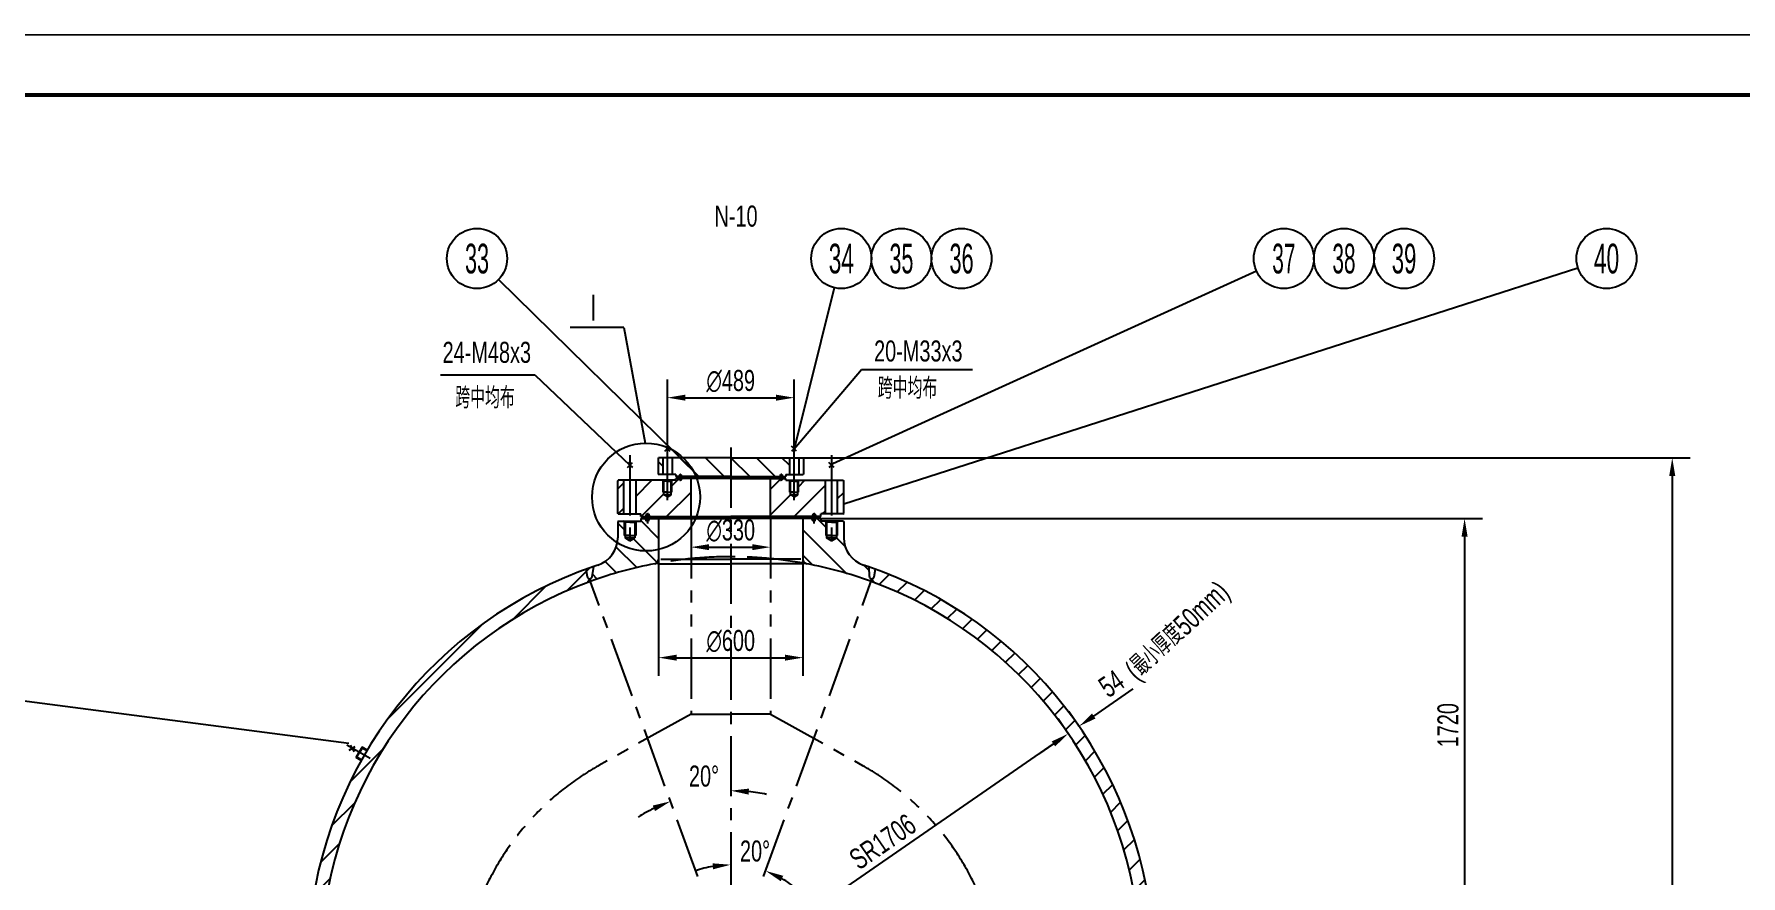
# Model space of a CAD drawing. Extents: x -3 to 21028, y -3 to 29728.
# Drawn here: x 3637 to 10734, y 26226 to 29728 of the extents above; entities that cross this region are included whole.
import ezdxf
from ezdxf.enums import TextEntityAlignment as Align

# ---------------------------------------------------------------- set-up
doc = ezdxf.new("R2010")
doc.units = 0
doc.header["$LTSCALE"] = 200
doc.header["$MEASUREMENT"] = 0
doc.linetypes.add('G', pattern=[2, 1.25, -0.25, 0.25, -0.25])
doc.linetypes.add('K', pattern=[2.5, 1.25, -0.25, 0.25, -0.25, 0.25, -0.25])
doc.layers.get('0').update_dxf_attribs({"linetype": 'CONTINUOUS'})
doc.layers.get('DEFPOINTS').update_dxf_attribs({"linetype": 'CONTINUOUS'})
for name, color, linetype in [('01', 7, 'CONTINUOUS'), ('02', 1, 'CONTINUOUS'), ('05', 4, 'G'), ('07', 6, 'K'), ('08', 1, 'CONTINUOUS'), ('11', 3, 'CONTINUOUS')]:
    doc.layers.add(name, color=color, linetype=linetype)
doc.styles.get("Standard").update_dxf_attribs({"font": 'thenor.shx', "width": 0.707, "bigfont": 'hztxt.shx'})
doc.dimstyles.new('INTE', dxfattribs={"dimscale": 25, "dimtxt": 3.5, "dimasz": 3, "dimexe": 3, "dimexo": 0, "dimgap": 1, "dimtad": 1, "dimdec": 3, "dimdsep": 46, "dimtxsty": 'Standard', "dimcen": 0, "dimclrd": 1, "dimclre": 1, "dimclrt": 3, "dimaunit": 1, "dimadec": 0, "dimazin": 0, "dimtfac": 1, "dimtdec": 4, "dimtofl": 0, "dimtmove": 0, "dimatfit": 0, "dimfxl": 0, "dimtzin": 0, "dimarcsym": 0})
doc.dimstyles.new('INTE$2', dxfattribs={"dimscale": 25, "dimtxt": 3.5, "dimasz": 3, "dimexe": 3, "dimexo": 0, "dimgap": 1, "dimtad": 1, "dimtih": 1, "dimtoh": 1, "dimdec": 3, "dimdsep": 46, "dimtxsty": 'Standard', "dimcen": 0, "dimclrd": 1, "dimclre": 1, "dimclrt": 3, "dimaunit": 1, "dimadec": 3, "dimazin": 0, "dimtfac": 1, "dimtdec": 4, "dimtofl": 0, "dimtmove": 0, "dimatfit": 0, "dimfxl": 0, "dimtzin": 0, "dimarcsym": 0})
pattern_1 = [(135, (0, -289.53), (-53.033, -53.033), [])]
pattern_2 = [(45, (0, -289.53), (-53.033, 53.033), [])]

# ---------------------------------------------------------------- blocks, each defined once
blk = doc.blocks.new('*U3')
at = {"layer": '02'}
for points, const_width in [([(841, 1189), (0, 1189)], 0.25), ([(831, 1179), (25, 1179)], 0.7)]:
    blk.add_lwpolyline(points, dxfattribs=dict(at, const_width=const_width))
blk = doc.blocks.new('*D56')
at = {"color": 1, "linetype": 'ByBlock'}
for p, q in [((6908.3, 28002.6), (9660.6, 28002.6)), ((9585.6, 27927.6), (9585.6, 26357.6)), ((6533.8, 26282.6), (9660.6, 26282.6))]:
    blk.add_line(p, q, dxfattribs=at)
for points in [[(9573.1, 27927.6), (9598.1, 27927.6), (9585.6, 28002.6)], [(9573.1, 26357.6), (9598.1, 26357.6), (9585.6, 26282.6)]]:
    blk.add_solid(points, dxfattribs=at)
at = {"layer": 'DEFPOINTS', "color": 0, "linetype": 'ByBlock'}
for p in [(6908.3, 28002.6), (6533.8, 26282.6), (9585.6, 26282.6)]:
    blk.add_point(p, dxfattribs=at)
at = {"color": 3, "linetype": 'ByBlock', "insert": (9516.9, 27142.6), "char_height": 87.5, "attachment_point": 5, "rotation": 90}
blk.add_mtext('1720', dxfattribs=at)
blk = doc.blocks.new('*D246')
at = {"color": 1, "linetype": 'ByBlock'}
for p, q in [((6270.3, 28018.9), (6270.3, 28290.6)), ((6797.3, 28018.9), (6797.3, 28290.6)), ((6345.3, 28215.6), (6722.3, 28215.6))]:
    blk.add_line(p, q, dxfattribs=at)
for points in [[(6345.3, 28228.1), (6345.3, 28203.1), (6270.3, 28215.6)], [(6722.3, 28228.1), (6722.3, 28203.1), (6797.3, 28215.6)]]:
    blk.add_solid(points, dxfattribs=at)
at = {"layer": 'DEFPOINTS', "color": 0, "linetype": 'ByBlock'}
for p in [(6797.3, 28215.6), (6270.3, 28018.9), (6797.3, 28018.9)]:
    blk.add_point(p, dxfattribs=at)
at = {"color": 3, "linetype": 'ByBlock', "insert": (6533.8, 28284.4), "char_height": 87.5, "attachment_point": 5}
blk.add_mtext('∅489', dxfattribs=at)
blk = doc.blocks.new('*D247')
at = {"color": 1, "linetype": 'ByBlock'}
for p, q in [((6368.8, 28010.3), (6368.8, 27808.2)), ((6698.8, 28010.3), (6698.8, 27808.2)), ((6443.8, 27883.2), (6623.8, 27883.2))]:
    blk.add_line(p, q, dxfattribs=at)
for points in [[(6443.8, 27895.7), (6443.8, 27870.7), (6368.8, 27883.2)], [(6623.8, 27895.7), (6623.8, 27870.7), (6698.8, 27883.2)]]:
    blk.add_solid(points, dxfattribs=at)
at = {"layer": 'DEFPOINTS', "color": 0, "linetype": 'ByBlock'}
for p in [(6368.8, 28010.3), (6698.8, 28010.3), (6698.8, 27883.2)]:
    blk.add_point(p, dxfattribs=at)
at = {"color": 3, "linetype": 'ByBlock', "insert": (6533.8, 27952), "char_height": 87.5, "attachment_point": 5}
blk.add_mtext('∅330', dxfattribs=at)
blk = doc.blocks.new('*D248')
at = {"color": 1, "linetype": 'ByBlock'}
for p, q in [((6233.8, 27833.7), (6233.8, 27348.5)), ((6833.8, 27833.7), (6833.8, 27348.5)), ((6308.8, 27423.5), (6758.8, 27423.5))]:
    blk.add_line(p, q, dxfattribs=at)
for points in [[(6308.8, 27436), (6308.8, 27411), (6233.8, 27423.5)], [(6758.8, 27436), (6758.8, 27411), (6833.8, 27423.5)]]:
    blk.add_solid(points, dxfattribs=at)
at = {"layer": 'DEFPOINTS', "color": 0, "linetype": 'ByBlock'}
for p in [(6233.8, 27833.7), (6833.8, 27833.7), (6833.8, 27423.5)]:
    blk.add_point(p, dxfattribs=at)
at = {"color": 3, "linetype": 'ByBlock', "insert": (6533.8, 27492.3), "char_height": 87.5, "attachment_point": 5}
blk.add_mtext('∅600', dxfattribs=at)
blk = doc.blocks.new('*D249')
at = {"color": 1, "linetype": 'ByBlock'}
for start, end in [(78.26161, 84.13081), (115.86919, 121.73839)]:
    blk.add_arc((6533.8, 26137.6), 732.5, start, end, dxfattribs=at)
for points in [[(6608.1, 26853.8), (6609.4, 26878.8), (6533.8, 26870.1)], [(6209.4, 26808.2), (6219.1, 26785.2), (6283.3, 26825.9)]]:
    blk.add_solid(points, dxfattribs=at)
at = {"layer": 'DEFPOINTS', "color": 0, "linetype": 'ByBlock'}
for p in [(6533.8, 28297.5), (5947.1, 27749.7), (6364.9, 26850.4), (6533.8, 26137.6), (6533.8, 5882.7)]:
    blk.add_point(p, dxfattribs=at)
at = {"color": 3, "linetype": 'ByBlock', "insert": (6422.7, 26930.4), "char_height": 87.5, "attachment_point": 5}
blk.add_mtext('20°', dxfattribs=at)
blk = doc.blocks.new('*D250')
at = {"color": 1, "linetype": 'ByBlock'}
for start, end in [(100.13848, 110.27696), (49.72304, 59.86152)]:
    blk.add_arc((6533.8, 26137.6), 424.4, start, end, dxfattribs=at)
for points in [[(6458, 26567.9), (6460.2, 26543), (6533.8, 26562)], [(6741.6, 26493.4), (6752.2, 26516), (6679, 26536.5)]]:
    blk.add_solid(points, dxfattribs=at)
at = {"layer": 'DEFPOINTS', "color": 0, "linetype": 'ByBlock'}
for p in [(6533.8, 28297.5), (7120.6, 27749.7), (6583.1, 26559.2), (6533.8, 26137.6), (6533.8, 5882.7)]:
    blk.add_point(p, dxfattribs=at)
at = {"color": 3, "linetype": 'ByBlock', "insert": (6634.8, 26618.6), "char_height": 87.5, "attachment_point": 5}
blk.add_mtext('20°', dxfattribs=at)
blk = doc.blocks.new('*D251')
at = {"color": 1, "linetype": 'ByBlock'}
blk.add_line((6533.8, 26137.6), (7875.8, 27064.7), dxfattribs=at)
blk.add_solid([(7868.7, 27075), (7882.9, 27054.4), (7937.5, 27107.3)], dxfattribs=at)
at = {"layer": 'DEFPOINTS', "color": 0, "linetype": 'ByBlock'}
for p in [(7937.5, 27107.3), (6533.8, 26137.6)]:
    blk.add_point(p, dxfattribs=at)
at = {"color": 3, "linetype": 'ByBlock', "insert": (7165.7, 26657.7), "char_height": 87.5, "attachment_point": 5, "rotation": 34.6375}
blk.add_mtext('SR1706', dxfattribs=at)
blk = doc.blocks.new('*D252')
at = {"color": 1, "linetype": 'ByBlock'}
for p, q in [((8043.6, 27180.6), (8207.5, 27293.9)), ((7981.9, 27138), (7939.3, 27199.7)), ((7937.5, 27107.3), (7894.8, 27169)), ((7875.8, 27064.7), (7814.1, 27022))]:
    blk.add_line(p, q, dxfattribs=at)
for points in [[(8036.5, 27190.9), (8050.7, 27170.3), (7981.9, 27138)], [(7868.7, 27075), (7882.9, 27054.4), (7937.5, 27107.3)]]:
    blk.add_solid(points, dxfattribs=at)
at = {"layer": 'DEFPOINTS', "color": 0, "linetype": 'ByBlock'}
for p in [(7981.9, 27138), (7981.9, 27138), (7937.5, 27107.3)]:
    blk.add_point(p, dxfattribs=at)
at = {"color": 3, "linetype": 'ByBlock', "insert": (8117.3, 27315.1), "char_height": 87.5, "attachment_point": 5, "rotation": 34.6375}
blk.add_mtext('54', dxfattribs=at)
blk = doc.blocks.new('*D438')
at = {"color": 1, "linetype": 'ByBlock'}
for p, q in [((6834.3, 27965.4), (10524.2, 27965.4)), ((10449.2, 27890.4), (10449.2, 2343.6)), ((9669.4, 2268.6), (10524.2, 2268.6))]:
    blk.add_line(p, q, dxfattribs=at)
for points in [[(10436.7, 27890.4), (10461.7, 27890.4), (10449.2, 27965.4)], [(10436.7, 2343.6), (10461.7, 2343.6), (10449.2, 2268.6)]]:
    blk.add_solid(points, dxfattribs=at)
at = {"layer": 'DEFPOINTS', "color": 0, "linetype": 'ByBlock'}
for p in [(6834.3, 27965.4), (9669.4, 2268.6), (10449.2, 2268.6)]:
    blk.add_point(p, dxfattribs=at)
at = {"color": 3, "linetype": 'ByBlock', "insert": (10380.4, 15117), "char_height": 87.5, "attachment_point": 5, "rotation": 90}
blk.add_mtext('≈25685', dxfattribs=at)

msp = doc.modelspace()

# ---------------------------------------------------------------- hatches: boundary and pattern name
at = {"layer": '02'}
h = msp.add_hatch(dxfattribs=at)
h.set_pattern_fill('ANSI31', color=256, scale=600, angle=90, style=0)
h.set_pattern_definition(pattern_1)
h.paths.add_polyline_path([(6231.3306, 27897.4353), (6233.3306, 27895.4353), (6250.8306, 27895.4353), (6250.8306, 27965.4353), (6233.3306, 27965.4353), (6231.3306, 27963.4353)])
h.paths.add_polyline_path([(6289.8306, 27965.4353), (6289.8306, 27895.4353), (6305.3306, 27895.4353), (6305.3306, 27887.5153), (6318.3256, 27887.5153), (6321.6875, 27895.4353), (6324.2806, 27895.4353), (6326.8738, 27895.4353), (6330.2356, 27887.5153), (6533.8306, 27887.5153), (6533.8306, 27965.4353)])
h.paths.add_polyline_path([(6533.8306, 27965.4353), (6533.8306, 27887.5153), (6737.4256, 27887.5153), (6740.7875, 27895.4353), (6743.3806, 27895.4353), (6745.9738, 27895.4353), (6749.3356, 27887.5153), (6762.3306, 27887.5153), (6762.3306, 27895.4353), (6777.8306, 27895.4353), (6777.8306, 27965.4353)])
h.paths.add_polyline_path([(6836.3306, 27963.4353), (6834.3306, 27965.4353), (6816.8306, 27965.4353), (6816.8306, 27895.4353), (6834.3306, 27895.4353), (6836.3306, 27897.4353)])
h = msp.add_hatch(dxfattribs=at)
h.set_pattern_fill('ANSI31', color=256, scale=600, style=0)
h.set_pattern_definition(pattern_2)
h.paths.add_polyline_path([(6191.3612, 27731.9356), (6196.0856, 27720.8056), (6368.8306, 27720.8056), (6368.8306, 27879.8556), (6330.2356, 27879.8556), (6326.8738, 27871.9356), (6324.2806, 27871.9356), (6321.6875, 27871.9356), (6318.3256, 27879.8556), (6305.3306, 27879.8556), (6305.3306, 27871.9356), (6290.8268, 27871.9356), (6288.3306, 27870.4945), (6288.3306, 27821.9356), (6285.6306, 27821.9356), (6285.6306, 27811.9356), (6270.3306, 27803.1021), (6255.0306, 27811.9356), (6255.0306, 27821.9356), (6252.3306, 27821.9356), (6252.3306, 27870.4945), (6249.8345, 27871.9356), (6140.3306, 27871.9356), (6140.3306, 27731.9356), (6159.3306, 27731.9356), (6159.3306, 27720.8056), (6179.4256, 27720.8056), (6184.15, 27731.9356), (6187.7556, 27731.9356)])
h.paths.add_polyline_path([(6063.8306, 27733.9356), (6065.8306, 27731.9356), (6089.3306, 27731.9356), (6089.3306, 27871.9356), (6065.8306, 27871.9356), (6063.8306, 27869.9356)])
h.paths.add_polyline_path([(6782.0306, 27811.9356), (6782.0306, 27821.9356), (6779.3306, 27821.9356), (6779.3306, 27870.4945), (6776.8345, 27871.9356), (6762.3306, 27871.9356), (6762.3306, 27879.8556), (6749.3356, 27879.8556), (6745.9738, 27871.9356), (6743.3806, 27871.9356), (6740.7875, 27871.9356), (6737.4256, 27879.8556), (6698.8306, 27879.8556), (6698.8306, 27720.8056), (6871.5756, 27720.8056), (6876.3, 27731.9356), (6879.9056, 27731.9356), (6883.5112, 27731.9356), (6888.2356, 27720.8056), (6908.3306, 27720.8056), (6908.3306, 27731.9356), (6927.3306, 27731.9356), (6927.3306, 27871.9356), (6817.8268, 27871.9356), (6815.3306, 27870.4945), (6815.3306, 27821.9356), (6812.6306, 27821.9356), (6812.6306, 27811.9356), (6797.3306, 27803.1021)])
h.paths.add_polyline_path([(7003.8306, 27869.9356), (7001.8306, 27871.9356), (6978.3306, 27871.9356), (6978.3306, 27731.9356), (7001.8306, 27731.9356), (7003.8306, 27733.9356)])
h = msp.add_hatch(dxfattribs=at)
h.set_pattern_fill('ANSI31', color=256, scale=600, angle=90, style=0)
h.set_pattern_definition(pattern_1)
h.paths.add_polyline_path([(6135.2306, 27631.9812), (6114.8306, 27620.2033), (6094.4306, 27631.9812), (6094.4306, 27641.9812), (6090.8306, 27641.9812), (6090.8306, 27700.0597), (6087.5024, 27701.9812), (6065.8306, 27701.9812), (6063.8306, 27699.9812), (6063.8306, 27633.1322, -0.323520477), (5981.4902, 27519.1947, 0.002624689), (5963.9767, 27513.3038), (5957.2075, 27470.5649, -0.368919477), (5947.3306, 27462.1293), (5947.3306, 27460.1267), (5952.9101, 27452.1584, -0.040268521), (6217.5386, 27524.5346), (6217.5386, 27524.5346), (6217.5386, 27524.5346, 0.360591864), (6233.8306, 27544.1879), (6233.8306, 27713.1112), (6196.0856, 27713.1112), (6191.3612, 27701.9812), (6187.7556, 27701.9812), (6184.15, 27701.9812), (6179.4256, 27713.1112), (6159.3306, 27713.1112), (6159.3306, 27701.9812), (6142.1588, 27701.9812), (6138.8306, 27700.0597), (6138.8306, 27641.9812), (6135.2306, 27641.9812)])
h.paths.add_polyline_path([(6932.4306, 27631.9812), (6932.4306, 27641.9812), (6928.8306, 27641.9812), (6928.8306, 27700.0597), (6925.5024, 27701.9812), (6908.3306, 27701.9812), (6908.3306, 27713.1112), (6888.2356, 27713.1112), (6883.5112, 27701.9812), (6879.9056, 27701.9812), (6876.3, 27701.9812), (6871.5756, 27713.1112), (6833.8306, 27713.1112), (6833.8306, 27544.1879, 0.36059166), (6850.1226, 27524.5346, -0.040268522), (7114.7511, 27452.1584), (7120.3306, 27460.1267), (7120.3306, 27462.1293, -0.406566259), (7110.3341, 27471.8675), (7109.2996, 27511.3717, 0.003468189), (7086.1711, 27519.1947, -0.323520434), (7003.8306, 27633.1322), (7003.8306, 27699.9812), (7001.8306, 27701.9812), (6980.1588, 27701.9812), (6976.8306, 27700.0597), (6976.8306, 27641.9812), (6973.2306, 27641.9812), (6973.2306, 27631.9812), (6952.8306, 27620.2033)])
at = {"layer": '08'}
h = msp.add_hatch(dxfattribs=at)
h.set_pattern_fill('ANSI31', color=256, scale=600, style=0)
h.set_pattern_definition(pattern_2)
h.paths.add_polyline_path([(7135.2146, 27502.1781), (7130.2075, 27470.5649, -0.327301641), (7121.8099, 27462.2393), (7120.8006, 27460.7979), (7120.4791, 27459.9147), (7129.7762, 27446.6371, -0.288384263), (8232.7901, 26002.9425), (8248.9404, 25991.634, 0.363994765), (8258.5689, 25983.1146), (8289.9352, 25982.2933), (8287.8475, 25993.1112, 0.292865986)])
h.paths.add_polyline_path([(4780.7347, 26003.8504), (4809.0924, 26003.1078, -0.363994765), (4818.7209, 25994.5885), (4820.8306, 25993.1112), (4834.8712, 26002.9425, -0.288384263), (5937.8851, 27446.6371), (5947.3306, 27460.1267), (5947.3306, 27462.1293, 0.368919477), (5957.2075, 27470.5649), (5963.9767, 27513.3038, 0.296363695)])

# ---------------------------------------------------------------- linework, layer by layer
at = {"layer": '01'}
for p, q in [((6231.3306, 27963.4353), (6233.3306, 27965.4353)), ((6533.8306, 27965.4353), (6233.3306, 27965.4353)), ((6250.8306, 27965.4353), (6250.8306, 27895.4353)), ((6259.724, 27992.7154), (6280.9372, 28013.9286)), ((6270.3306, 28003.322), (6259.724, 28013.9286)), ((6270.3306, 28003.322), (6280.9372, 27992.7154)), ((6289.8306, 27965.4353), (6289.8306, 27895.4353)), ((6533.8306, 27965.4353), (6834.3306, 27965.4353)), ((6777.8306, 27965.4353), (6777.8306, 27895.4353)), ((6807.9372, 27992.7154), (6786.724, 28013.9286)), ((6797.3306, 28003.322), (6786.724, 27992.7154)), ((6797.3306, 28003.322), (6807.9372, 28013.9286)), ((6816.8306, 27965.4353), (6816.8306, 27895.4353)), ((6836.3306, 27963.4353), (6834.3306, 27965.4353)), ((6104.224, 27924.7169), (6125.4372, 27945.9301)), ((6114.8306, 27935.3235), (6104.224, 27945.9301)), ((6114.8306, 27935.3235), (6125.4372, 27924.7169)), ((6231.3306, 27963.4353), (6231.3306, 27897.4353)), ((6231.3306, 27897.4353), (6233.3306, 27895.4353)), ((6305.3306, 27895.4353), (6233.3306, 27895.4353)), ((6305.3306, 27895.4353), (6305.3306, 27887.5153)), ((6321.6875, 27895.4353), (6318.3256, 27887.5153)), ((6321.6875, 27895.4353), (6324.2806, 27895.4353)), ((6326.8738, 27895.4353), (6324.2806, 27895.4353)), ((6326.8738, 27895.4353), (6330.2356, 27887.5153)), ((6740.7875, 27895.4353), (6737.4256, 27887.5153)), ((6740.7875, 27895.4353), (6743.3806, 27895.4353)), ((6745.9738, 27895.4353), (6743.3806, 27895.4353)), ((6745.9738, 27895.4353), (6749.3356, 27887.5153)), ((6762.3306, 27895.4353), (6834.3306, 27895.4353)), ((6762.3306, 27895.4353), (6762.3306, 27887.5153)), ((6836.3306, 27897.4353), (6834.3306, 27895.4353)), ((6836.3306, 27963.4353), (6836.3306, 27897.4353)), ((6963.4372, 27924.7169), (6942.224, 27945.9301)), ((6952.8306, 27935.3235), (6942.224, 27924.7169)), ((6952.8306, 27935.3235), (6963.4372, 27945.9301)), ((6065.8306, 27871.9356), (6063.8306, 27869.9356)), ((6063.8306, 27733.9356), (6063.8306, 27869.9356)), ((6305.3306, 27871.9356), (6065.8306, 27871.9356)), ((6089.3306, 27731.9356), (6089.3306, 27871.9356)), ((6140.3306, 27731.9356), (6140.3306, 27871.9356)), ((6255.0306, 27868.9356), (6249.8345, 27871.9356)), ((6255.0306, 27811.9356), (6255.0306, 27868.9356)), ((6270.3306, 27868.9356), (6255.0306, 27868.9356)), ((6270.3306, 27868.9356), (6285.6306, 27868.9356)), ((6285.6306, 27868.9356), (6290.8268, 27871.9356)), ((6285.6306, 27811.9356), (6285.6306, 27868.9356)), ((6318.7256, 27887.5153), (6305.3306, 27887.5153)), ((6305.3306, 27871.9356), (6305.3306, 27879.8556)), ((6318.7256, 27879.8556), (6305.3306, 27879.8556)), ((6321.6875, 27871.9356), (6318.3256, 27879.8556)), ((6318.7256, 27888.4576), (6318.7256, 27883.6854)), ((6318.7256, 27878.9133), (6318.7256, 27883.6854)), ((6324.2806, 27892.4154), (6320.4056, 27892.4154)), ((6324.2806, 27874.9554), (6320.4056, 27874.9554)), ((6321.6875, 27871.9356), (6324.2806, 27871.9356)), ((6324.2806, 27892.4154), (6328.1556, 27892.4154)), ((6324.2806, 27874.9554), (6328.1556, 27874.9554)), ((6326.8738, 27871.9356), (6324.2806, 27871.9356)), ((6326.8738, 27871.9356), (6330.2356, 27879.8556)), ((6329.8356, 27888.4576), (6329.8356, 27883.6854)), ((6533.8306, 27887.5153), (6329.8356, 27887.5153)), ((6329.8356, 27878.9133), (6329.8356, 27883.6854)), ((6533.8306, 27879.8556), (6329.8356, 27879.8556)), ((6368.8306, 27720.8056), (6368.8306, 27879.8556)), ((6533.8306, 27887.5153), (6737.8256, 27887.5153)), ((6533.8306, 27879.8556), (6737.8256, 27879.8556)), ((6698.8306, 27720.8056), (6698.8306, 27879.8556)), ((6740.7875, 27871.9356), (6737.4256, 27879.8556)), ((6737.8256, 27888.4576), (6737.8256, 27883.6854)), ((6737.8256, 27878.9133), (6737.8256, 27883.6854)), ((6743.3806, 27892.4154), (6739.5056, 27892.4154)), ((6743.3806, 27874.9554), (6739.5056, 27874.9554)), ((6740.7875, 27871.9356), (6743.3806, 27871.9356)), ((6743.3806, 27892.4154), (6747.2556, 27892.4154)), ((6743.3806, 27874.9554), (6747.2556, 27874.9554)), ((6745.9738, 27871.9356), (6743.3806, 27871.9356)), ((6745.9738, 27871.9356), (6749.3356, 27879.8556)), ((6748.9356, 27888.4576), (6748.9356, 27883.6854)), ((6748.9356, 27887.5153), (6762.3306, 27887.5153)), ((6748.9356, 27878.9133), (6748.9356, 27883.6854)), ((6748.9356, 27879.8556), (6762.3306, 27879.8556)), ((6762.3306, 27871.9356), (6762.3306, 27879.8556)), ((6762.3306, 27871.9356), (7001.8306, 27871.9356)), ((6782.0306, 27868.9356), (6776.8345, 27871.9356)), ((6782.0306, 27811.9356), (6782.0306, 27868.9356)), ((6797.3306, 27868.9356), (6782.0306, 27868.9356)), ((6797.3306, 27868.9356), (6812.6306, 27868.9356)), ((6812.6306, 27868.9356), (6817.8268, 27871.9356)), ((6812.6306, 27811.9356), (6812.6306, 27868.9356)), ((6927.3306, 27731.9356), (6927.3306, 27871.9356)), ((6978.3306, 27731.9356), (6978.3306, 27871.9356)), ((7001.8306, 27871.9356), (7003.8306, 27869.9356)), ((7003.8306, 27733.9356), (7003.8306, 27869.9356)), ((6270.3306, 27821.9356), (6252.3306, 27821.9356)), ((6270.3306, 27811.9356), (6255.0306, 27811.9356)), ((6270.3306, 27803.1021), (6255.0306, 27811.9356)), ((6270.3306, 27821.9356), (6288.3306, 27821.9356)), ((6270.3306, 27803.1021), (6285.6306, 27811.9356)), ((6270.3306, 27811.9356), (6285.6306, 27811.9356)), ((6797.3306, 27821.9356), (6779.3306, 27821.9356)), ((6797.3306, 27811.9356), (6782.0306, 27811.9356)), ((6797.3306, 27803.1021), (6782.0306, 27811.9356)), ((6797.3306, 27821.9356), (6815.3306, 27821.9356)), ((6797.3306, 27803.1021), (6812.6306, 27811.9356)), ((6797.3306, 27811.9356), (6812.6306, 27811.9356)), ((6065.8306, 27731.9356), (6063.8306, 27733.9356)), ((6065.8306, 27701.9812), (6063.8306, 27699.9812)), ((6063.8306, 27699.9812), (6063.8306, 27633.1322)), ((6065.8306, 27731.9356), (6159.3306, 27731.9356)), ((6065.8306, 27701.9812), (6159.3306, 27701.9812)), ((6094.4306, 27697.9812), (6087.5024, 27701.9812)), ((6114.8306, 27697.9812), (6094.4306, 27697.9812)), ((6094.4306, 27697.9812), (6094.4306, 27631.9812)), ((6114.8306, 27697.9812), (6135.2306, 27697.9812)), ((6135.2306, 27697.9812), (6142.1588, 27701.9812)), ((6135.2306, 27697.9812), (6135.2306, 27631.9812)), ((6159.3306, 27720.8056), (6159.3306, 27731.9356)), ((6159.3306, 27720.8056), (6179.8156, 27720.8056)), ((6159.3306, 27713.1112), (6179.8156, 27713.1112)), ((6159.3306, 27713.1112), (6159.3306, 27701.9812)), ((6184.15, 27731.9356), (6179.4256, 27720.8056)), ((6184.15, 27701.9812), (6179.4256, 27713.1112)), ((6179.8156, 27721.7244), (6179.8156, 27717.8034)), ((6179.8156, 27713.3372), (6179.8156, 27717.8034)), ((6179.8156, 27712.1924), (6179.8156, 27717.8034)), ((6187.7556, 27728.0734), (6182.5106, 27728.0734)), ((6187.7556, 27705.8434), (6182.5106, 27705.8434)), ((6184.15, 27731.9356), (6187.7556, 27731.9356)), ((6184.15, 27701.9812), (6187.7556, 27701.9812)), ((6191.3612, 27731.9356), (6187.7556, 27731.9356)), ((6187.7556, 27728.0734), (6193.0006, 27728.0734)), ((6187.7556, 27728.0734), (6193.0006, 27728.0734)), ((6187.7556, 27705.8434), (6193.0006, 27705.8434)), ((6187.7556, 27705.8434), (6193.0006, 27705.8434)), ((6191.3612, 27701.9812), (6187.7556, 27701.9812)), ((6191.3612, 27731.9356), (6196.0856, 27720.8056)), ((6191.3612, 27701.9812), (6196.0856, 27713.1112)), ((6195.6956, 27721.7244), (6195.6956, 27716.9584)), ((6195.6956, 27720.8056), (6533.8306, 27720.8056)), ((6195.6956, 27712.1924), (6195.6956, 27716.9584)), ((6195.6956, 27713.1112), (6533.8306, 27713.1112)), ((6233.8306, 27713.1112), (6233.8306, 27544.1879)), ((6871.9656, 27720.8056), (6533.8306, 27720.8056)), ((6871.9656, 27713.1112), (6533.8306, 27713.1112)), ((6833.8306, 27713.1112), (6833.8306, 27544.1879)), ((6876.3, 27731.9356), (6871.5756, 27720.8056)), ((6876.3, 27701.9812), (6871.5756, 27713.1112)), ((6871.9656, 27721.7244), (6871.9656, 27716.9584)), ((6871.9656, 27712.1924), (6871.9656, 27716.9584)), ((6879.9056, 27728.0734), (6874.6606, 27728.0734)), ((6879.9056, 27728.0734), (6874.6606, 27728.0734)), ((6879.9056, 27705.8434), (6874.6606, 27705.8434)), ((6879.9056, 27705.8434), (6874.6606, 27705.8434)), ((6876.3, 27731.9356), (6879.9056, 27731.9356)), ((6876.3, 27701.9812), (6879.9056, 27701.9812)), ((6883.5112, 27731.9356), (6879.9056, 27731.9356)), ((6879.9056, 27728.0734), (6885.1506, 27728.0734)), ((6879.9056, 27705.8434), (6885.1506, 27705.8434)), ((6883.5112, 27701.9812), (6879.9056, 27701.9812)), ((6883.5112, 27731.9356), (6888.2356, 27720.8056)), ((6883.5112, 27701.9812), (6888.2356, 27713.1112)), ((6887.8456, 27721.7244), (6887.8456, 27717.8034)), ((6908.3306, 27720.8056), (6887.8456, 27720.8056)), ((6887.8456, 27712.1924), (6887.8456, 27717.8034)), ((6887.8456, 27713.3372), (6887.8456, 27717.8034)), ((6908.3306, 27713.1112), (6887.8456, 27713.1112)), ((7001.8306, 27731.9356), (6908.3306, 27731.9356)), ((6908.3306, 27720.8056), (6908.3306, 27731.9356)), ((6908.3306, 27713.1112), (6908.3306, 27701.9812)), ((7001.8306, 27701.9812), (6908.3306, 27701.9812)), ((6932.4306, 27697.9812), (6925.5024, 27701.9812)), ((6932.4306, 27697.9812), (6932.4306, 27631.9812)), ((6952.8306, 27697.9812), (6932.4306, 27697.9812)), ((6952.8306, 27697.9812), (6973.2306, 27697.9812)), ((6973.2306, 27697.9812), (6980.1588, 27701.9812)), ((6973.2306, 27697.9812), (6973.2306, 27631.9812)), ((7001.8306, 27731.9356), (7003.8306, 27733.9356)), ((7001.8306, 27701.9812), (7003.8306, 27699.9812)), ((7003.8306, 27699.9812), (7003.8306, 27633.1322)), ((6114.8306, 27641.9812), (6090.8306, 27641.9812)), ((6114.8306, 27631.9812), (6094.4306, 27631.9812)), ((6114.8306, 27620.2033), (6094.4306, 27631.9812)), ((6114.8306, 27641.9812), (6138.8306, 27641.9812)), ((6114.8306, 27631.9812), (6135.2306, 27631.9812)), ((6114.8306, 27620.2033), (6135.2306, 27631.9812)), ((6952.8306, 27641.9812), (6928.8306, 27641.9812)), ((6952.8306, 27631.9812), (6932.4306, 27631.9812)), ((6952.8306, 27620.2033), (6932.4306, 27631.9812)), ((6952.8306, 27641.9812), (6976.8306, 27641.9812)), ((6952.8306, 27620.2033), (6973.2306, 27631.9812)), ((6952.8306, 27631.9812), (6973.2306, 27631.9812)), ((6242.7732, 27544.1879), (6533.8306, 27544.1879)), ((6824.8881, 27544.1879), (6533.8306, 27544.1879)), ((5937.4538, 27470.5649), (5932.4467, 27502.1781)), ((5957.2075, 27470.5649), (5963.9767, 27513.3038)), ((6234.9683, 27524.5346), (6533.8306, 27524.5346)), ((6832.6929, 27524.5346), (6533.8306, 27524.5346)), ((7110.3341, 27471.8675), (7109.2996, 27511.3717)), ((7130.2075, 27470.5649), (7135.2146, 27502.1781)), ((5947.3306, 27460.1267), (5937.8851, 27446.6371)), ((5947.3306, 27462.1293), (5947.3306, 27460.1267)), ((5947.3306, 27462.1293), (5947.3306, 27460.1267)), ((5947.3306, 27460.1267), (5952.9101, 27452.1584)), ((7120.3306, 27460.1267), (7114.7511, 27452.1584)), ((7120.3306, 27462.1293), (7120.3306, 27460.1267)), ((7120.3306, 27460.1267), (7129.7762, 27446.6371)), ((4946.6415, 26749.4753), (4972.6223, 26764.4753)), ((4959.6319, 26756.9753), (4952.1319, 26769.9657)), ((5000.4753, 26762.2619), (4987.9753, 26740.6112)), ((5001.5734, 26758.1638), (4990.5734, 26739.1112)), ((5022.2797, 26749.6731), (5000.4753, 26762.2619)), ((5020.7797, 26747.075), (5001.5734, 26758.1638)), ((4959.6319, 26756.9753), (4967.1319, 26743.9849)), ((4975.4753, 26718.9606), (4987.9753, 26740.6112)), ((4997.2797, 26706.3718), (4975.4753, 26718.9606)), ((4979.5734, 26720.0587), (4990.5734, 26739.1112)), ((4998.7797, 26708.9699), (4979.5734, 26720.0587))]:
    msp.add_line(p, q, dxfattribs=at)
for centre, radius, start, end in [((5943.8306, 27633.1322), 120, 288.29018357, 360), ((7123.8306, 27633.1322), 120, 180, 251.70981643), ((6213.8306, 27544.1879), 20, 280.68444064, 0), ((6853.8306, 27544.1879), 20, 180, 259.31555936), ((6533.8306, 25848.1112), 1760, 108.89171727, 175.27425275), ((5947.3306, 27472.1293), 10, 189, 270), ((5947.3306, 27472.1293), 10, 270, 351), ((6533.8306, 25848.1112), 1706, 100.68444064, 109.90832217), ((6533.8306, 25848.1112), 1760, 108.29018357, 108.89171727), ((6533.8306, 25848.1112), 1706, 70.09167783, 79.31555936), ((6533.8306, 25848.1112), 1760, 70.91496927, 71.70981643), ((6533.8306, 25848.1112), 1760, 4.72574725, 71.10828273), ((7120.3306, 27472.1293), 10, 181.5, 270), ((7120.3306, 27472.1293), 10, 270, 351), ((6533.8306, 25848.1112), 1706, 110, 175.1243122), ((6533.8306, 25848.1112), 1706, 4.8756878, 70)]:
    msp.add_arc(centre, radius, start, end, dxfattribs=at)
at = {"layer": '02'}
for p, q in [((7003.7887, 27773.919), (10056.9333, 28756.1305)), ((6378.5112, 27911.0001), (5567.9184, 28706.8386)), ((6958.0366, 27941.4626), (8720.0796, 28742.6711)), ((6964.6129, 28672.8263), (6797.3306, 28003.322)), ((6252.3306, 27821.9356), (6252.3306, 27870.4945)), ((6288.3306, 27821.9356), (6288.3306, 27870.4945)), ((6779.3306, 27821.9356), (6779.3306, 27870.4945)), ((6815.3306, 27821.9356), (6815.3306, 27870.4945)), ((6090.8306, 27700.0597), (6090.8306, 27641.9812)), ((6138.8306, 27700.0597), (6138.8306, 27641.9812)), ((6928.8306, 27700.0597), (6928.8306, 27641.9812)), ((6976.8306, 27700.0597), (6976.8306, 27641.9812)), ((4945.7326, 26776.4195), (2132.8133, 27144.3268))]:
    msp.add_line(p, q, dxfattribs=at)
for centre in [(5478.722, 28794.4114), (6993.6313, 28794.4114), (7243.6313, 28794.4114), (7493.6313, 28794.4114), (8833.8686, 28794.4114), (9083.8686, 28794.4114), (9333.8686, 28794.4114), (10175.9273, 28794.4114)]:
    msp.add_circle(centre, 125, dxfattribs=at)
at = {"layer": '05'}
for p, q in [((6114.8306, 27975.8292), (6114.8306, 27611.9681)), ((6270.3306, 27788.9967), (6270.3306, 28018.8791)), ((6533.8306, 28008.008), (6533.8306, 9591.5466)), ((6797.3306, 27788.9967), (6797.3306, 28018.8791)), ((6952.8306, 27975.8292), (6952.8306, 27611.9681)), ((6324.2806, 27870.548), (6324.2806, 27895.8082)), ((6743.3806, 27870.548), (6743.3806, 27895.8082)), ((6316.5095, 27883.6854), (6533.8306, 27883.6854)), ((6751.1518, 27883.6854), (6533.8306, 27883.6854)), ((6177.5995, 27716.9584), (6533.8306, 27716.9584)), ((6187.7556, 27731.9225), (6187.7556, 27692.8539)), ((6187.7556, 27728.3919), (6187.7556, 27703.3361)), ((6187.7556, 27728.3919), (6187.7556, 27703.3361)), ((6890.0618, 27716.9584), (6533.8306, 27716.9584)), ((6879.9056, 27731.9225), (6879.9056, 27692.8539)), ((6879.9056, 27728.3919), (6879.9056, 27703.3361)), ((6879.9056, 27728.3919), (6879.9056, 27703.3361)), ((6533.8306, 25848.1112), (5947.105, 27460.1267)), ((6533.8306, 25848.1112), (7120.5563, 27460.1267)), ((5033.8363, 26714.1334), (4937.8513, 26769.5503))]:
    msp.add_line(p, q, dxfattribs=at)
at = {"layer": '07'}
for p, q in [((6368.8306, 27713.1112), (6368.8306, 26899.5346)), ((6698.8306, 27713.1112), (6698.8306, 26899.5346)), ((6368.8306, 26899.5346), (5985.2539, 26685.2968)), ((6368.8306, 26899.5346), (6533.8306, 26899.5346)), ((6698.8306, 26899.5346), (6533.8306, 26899.5346)), ((6698.8306, 26899.5346), (7082.4074, 26685.2968))]:
    msp.add_line(p, q, dxfattribs=at)
for centre, radius, start, end in [((6533.8306, 25848.1112), 1706, 90, 100.68444064), ((6533.8306, 25848.1112), 1706, 79.31555936, 90), ((6533.8306, 25703.1112), 1125, 119.18451665, 180), ((6533.8306, 25703.1112), 1125, 360, 60.81548335)]:
    msp.add_arc(centre, radius, start, end, dxfattribs=at)
at = {"layer": '08'}
for p, q in [((6089.2345, 28507.3853), (5866.3231, 28507.3853)), ((6089.2345, 28507.3853), (6177.4115, 28026.7075)), ((6797.3306, 28003.322), (7078.0213, 28332.8404)), ((7078.0213, 28332.8404), (7539.2666, 28332.8404)), ((5720.4116, 28309.7841), (5326.6656, 28309.7841)), ((5720.4116, 28309.7841), (6114.8306, 27935.3235)), ((5947.105, 27460.1267), (5947.3306, 27460.1267)), ((5947.5563, 27460.1267), (5947.3306, 27460.1267)), ((7120.5563, 27460.1267), (7120.3306, 27460.1267))]:
    msp.add_line(p, q, dxfattribs=at)
msp.add_circle((6181.5643, 27802.3184), 224.4275, dxfattribs=at)
at = {"layer": 'DEFPOINTS', "color": 0, "linetype": 'ByBlock'}
msp.add_point((7075.5283, 27465.8256), dxfattribs=at)

# ---------------------------------------------------------------- block references
at = {"layer": '01', "xscale": 25, "yscale": 25, "zscale": 25}
msp.add_blockref('*U3', (0, 0), dxfattribs=at)

# ---------------------------------------------------------------- texts
at = {"layer": '02', "width": 0.633862}
for p, p2 in [((6805.5143, 27971.9), (6805.5457, 27971.9)), ((6378.4955, 27910.9751), (6378.5269, 27910.9751)), ((6958.0209, 27941.4376), (6958.0523, 27941.4376)), ((7003.773, 27773.894), (7003.8044, 27773.894)), ((4945.7168, 26776.3945), (4945.7483, 26776.3945))]:
    msp.add_text('●', height=0.05, dxfattribs=at).set_placement(p, p2, align=Align.FIT)
at = {"layer": '02', "width": 0.707}
msp.add_text('(最小厚度50mm)', height=87.5, rotation=42.85217318, dxfattribs=at).set_placement((8224.4388, 27033.5125))
at = {"layer": '11', "width": 0.707}
for s, height, p in [('N-10', 87.5, (6466.1461, 28927.2647)), ('Ⅰ', 122.5, (5919.4243, 28524.7433)), ('24-M48x3', 87.5, (5335.5325, 28360.5701)), ('20-M33x3', 87.5, (7129.8894, 28366.1879))]:
    msp.add_text(s, height=height, dxfattribs=at).set_placement(p)
at = {"layer": '11'}
for s, width, p, p2 in [('33', 0.624881, (5428.7924, 28732.5396), (5528.6517, 28732.5396)), ('34', 0.628444, (6941.1392, 28732.5396), (7046.1234, 28732.5396)), ('35', 0.624881, (7193.7016, 28732.5396), (7293.5609, 28732.5396)), ('36', 0.625398, (7443.3436, 28732.5396), (7543.919, 28732.5396)), ('37', 0.62216, (8785.7509, 28732.5396), (8881.9864, 28732.5396)), ('38', 0.62216, (9035.7509, 28732.5396), (9131.9864, 28732.5396)), ('39', 0.626756, (9282.6192, 28732.5396), (9385.1181, 28732.5396)), ('40', 0.62849, (10123.4008, 28732.5396), (10228.4538, 28732.5396))]:
    msp.add_text(s, height=123.74369, dxfattribs=dict(at, width=width)).set_placement(p, p2, align=Align.FIT)
at = {"layer": '11', "ltscale": 2.5, "width": 0.707}
for p in [(5388.3012, 28171.5161), (7145.2818, 28211.4257)]:
    msp.add_text('跨中均布', height=87.5, dxfattribs=at).set_placement(p)

# ---------------------------------------------------------------- dimensions: what is measured, and where the dimension line sits
at = {"layer": '08'}
dim = msp.add_linear_dim(base=(6797.3306, 28215.6014), p1=(6270.3306, 28018.8791), p2=(6797.3306, 28018.8791), text='%%c489', dimstyle='INTE', override={"dimaunit": 0}, dxfattribs=at)
dim.commit()
dim.dimension.update_dxf_attribs({"geometry": '*D246', "text_midpoint": (6533.8306, 28284.3514)})
for base, line1, line2, picture, middle in [((6364.9093, 26560.8463), ((6533.8306, 28008.008), (6533.8306, 5593.1904)), ((6533.8306, 25848.1112), (5947.105, 27460.1267)), '*D249', (6422.7016, 26572.1113)), ((6583.1008, 26269.644), ((6533.8306, 25848.1112), (7120.5563, 27460.1267)), ((6533.8306, 28008.008), (6533.8306, 5593.1904)), '*D250', (6634.8298, 26260.3206))]:
    dim = msp.add_angular_dim_2l(base=base, line1=line1, line2=line2, dimstyle='INTE$2', override={"dimaunit": 0, "dimazin": 2}, dxfattribs=at)
    dim.commit()
    dim.dimension.update_dxf_attribs({"geometry": picture, "text_midpoint": middle, "dimtype": 162, "insert": (0, -289.5333)})
dim = msp.add_linear_dim(base=(10449.1872, 2268.6112), p1=(6834.3306, 27965.4353), p2=(9669.4376, 2268.6112), angle=90, text='≈25685', dimstyle='INTE', override={"dimaunit": 0}, dxfattribs=at)
dim.commit()
dim.dimension.update_dxf_attribs({"geometry": '*D438', "text_midpoint": (10380.4286, 15117.0232)})
for base, p1, p2, text, picture, middle in [((6698.8306, 27593.6826), (6368.8306, 27720.8056), (6698.8306, 27720.8056), '%%c330', '*D247', (6533.8306, 27662.4326)), ((6833.8306, 27133.9726), (6233.8306, 27544.1879), (6833.8306, 27544.1879), '%%c600', '*D248', (6533.8306, 27202.7226))]:
    dim = msp.add_linear_dim(base=base, p1=p1, p2=p2, text=text, dimstyle='INTE', override={"dimaunit": 0}, dxfattribs=at)
    dim.commit()
    dim.dimension.update_dxf_attribs({"geometry": picture, "text_midpoint": middle, "insert": (0, -289.5333)})
dim = msp.add_linear_dim(base=(9585.633, 25993.1112), p1=(6908.3306, 27713.1112), p2=(6533.8306, 25993.1112), angle=270, dimstyle='INTE', override={"dimaunit": 0}, dxfattribs=at)
dim.commit()
dim.dimension.update_dxf_attribs({"geometry": '*D56', "text_midpoint": (9516.8744, 26853.1112), "insert": (0, -289.5333)})
dim = msp.add_aligned_dim(p1=(7937.4669, 26817.7715), p2=(7981.8962, 26848.4642), distance=0, dimstyle='INTE', override={"dimaunit": 0}, dxfattribs=at)
dim.commit()
dim.dimension.update_dxf_attribs({"geometry": '*D252', "text_midpoint": (8117.3427, 27025.5931), "insert": (0, -289.5333)})
dim = msp.add_radius_dim(center=(6533.8306, 25848.1112), mpoint=(7937.4669, 26817.7715), text='S<>', dimstyle='INTE', override={"dimaunit": 0}, dxfattribs=at)
dim.commit()
dim.dimension.update_dxf_attribs({"geometry": '*D251', "text_midpoint": (7165.7188, 26368.1921), "insert": (0, -289.5333)})

doc.saveas('drawing.dxf')
